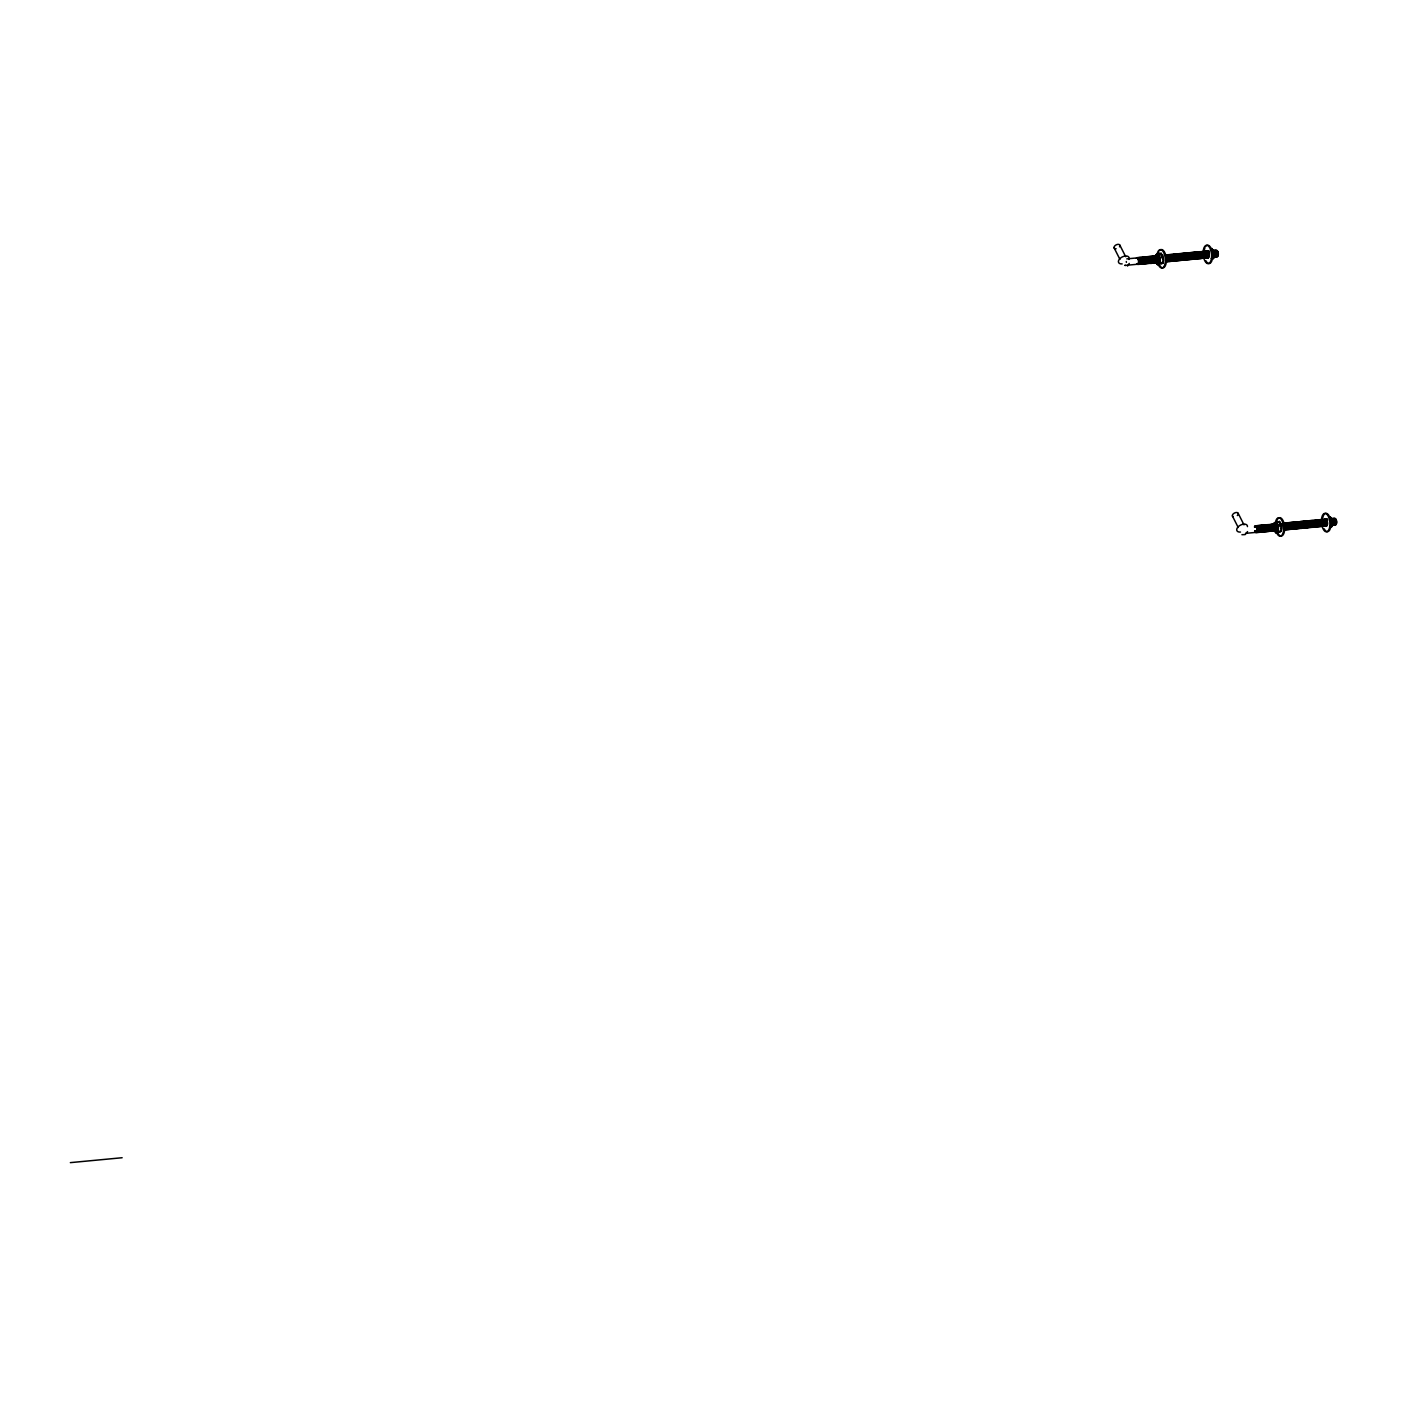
<?xml version="1.0" encoding="UTF-8"?>
<svg xmlns="http://www.w3.org/2000/svg" width="1407" height="1407" viewBox="0 0 1407 1407"><rect width="100%" height="100%" fill="white"/><g stroke="black" fill="none" stroke-linecap="round" stroke-linejoin="round"><path stroke-width="1.5" d="M1129.258 263.426L1127.517 266.064M1247.569 531.582L1245.142 534.59L1241.906 534.713M1158.735 254.667L1155.657 254.948L1158.102 253.612L1160.212 257.798L1159.878 263.32L1157.433 264.657L1156.114 262.599A5.012 2.269 84.6 0 0 1159.456 262.476A5.012 2.269 84.6 0 0 1158.559 255.159A5.012 2.269 84.6 0 0 1155.376 256.549M1157.433 264.657L1162.973 263.039L1163.396 260.242L1161.18 253.33L1158.102 253.612M1212.869 258.87L1214.171 252.697L1211.533 248.564M1274.443 530.738L1275.762 532.813L1281.285 531.178L1281.619 525.655L1279.508 521.469L1273.968 523.105L1273.546 525.884A5.012 2.269 84.6 0 1 1276.694 523.052A5.012 2.269 84.6 0 1 1277.662 530.931A5.012 2.269 84.6 0 1 1274.021 529.683A2.884 1.301 84.6 0 1 1272.051 529.56M1276.413 521.768L1278.541 525.954L1278.207 531.477L1275.762 532.813M1329.721 527.695L1332.165 526.359L1332.587 523.58L1331.69 518.708L1329.861 516.703M1161.18 253.33L1160.212 253.964A5.012 2.269 84.6 0 1 1163.325 258.308A5.012 2.269 84.6 0 1 1161.426 263.812M1211.093 249.162L1212.06 248.511M1279.508 521.469L1277.046 522.806M1329.404 517.284L1330.371 516.65M1278.541 525.954L1281.619 525.655M1329.914 521.082L1332.499 520.836M1245.494 533.376L1255.783 532.391M1278.207 531.477L1281.285 531.178M1329.597 526.605L1332.165 526.359M70.35 1162.639L122.145 1157.732M1126.796 258.888L1137.067 257.903M1160.212 257.798L1163.308 257.516M1211.603 252.943L1214.171 252.697M1125.125 265.413L1137.472 264.252M1159.878 263.32L1162.973 263.039M1211.269 258.466L1213.836 258.22M1119.884 245.223L1125.688 256.707M1114.115 247.861L1119.919 259.345M1238.213 513.379L1243.999 524.864M1232.426 516.017L1238.23 527.502M1161.303 255.511A3.465 1.565 84.6 0 1 1162.076 256.443M1161.32 255.23A3.764 1.706 84.6 0 1 1162.463 257.041M1161.777 262.476A3.764 1.706 84.6 0 1 1161.338 262.564M1157.17 253.999A9.251 4.186 84.6 0 1 1163.378 251.923A9.251 4.186 84.6 0 1 1164.257 266.046A9.251 4.186 84.6 0 1 1157.75 263.215M1159.526 250.622A9.251 4.186 84.6 0 1 1165.26 253.647A9.251 4.186 84.6 0 1 1165.277 265.958A9.251 4.186 84.6 0 1 1159.561 265.061M1158.207 253.893A9.251 4.186 84.6 0 1 1158.752 252.029M1208.578 251.044A3.465 1.565 84.6 0 1 1209.352 251.976A2.884 1.301 84.6 0 0 1208.613 251.448M1210.565 249.619A5.012 2.269 84.6 0 1 1214.1 252.855A5.012 2.269 84.6 0 1 1212.289 259.011M1212.183 250.71A3.465 1.565 84.6 0 1 1212.588 251.062M1213.555 254.104A3.465 1.565 84.6 0 1 1213.555 255.001M1209.035 251.167A3.764 1.706 84.6 0 1 1209.422 251.783M1205.764 252.486A3.764 1.706 84.6 0 1 1208.138 251.448A3.764 1.706 84.6 0 1 1208.806 256.936A3.764 1.706 84.6 0 1 1206.309 257.024M1203.143 251.818A9.251 4.186 84.6 0 1 1208.965 246.594A9.251 4.186 84.6 0 1 1210.741 261.157A9.251 4.186 84.6 0 1 1203.987 258.835M1205.781 246.243A9.251 4.186 84.6 0 1 1211.497 249.285A9.251 4.186 84.6 0 1 1211.533 261.579A9.251 4.186 84.6 0 1 1205.817 260.7M1204.445 249.531A9.251 4.186 84.6 0 1 1204.99 247.65M1116.12 248.722A3.183 1.864 -26.8 0 1 1114.256 246.612A3.183 1.864 -26.8 0 1 1118.354 244.343A3.183 1.864 -26.8 0 1 1119.497 246.841M1122.17 263.9A5.786 3.377 -26.8 0 1 1118.635 260.436A5.786 3.377 -26.8 0 1 1125.371 255.986A5.786 3.377 -26.8 0 1 1128.906 259.451M1136.364 258.29A3.183 1.442 84.6 0 1 1138.72 261.174A3.183 1.442 84.6 0 1 1136.715 263.777M1125.494 265.325A3.183 1.442 84.6 0 1 1124.756 265.29M1126.286 261.509A3.183 1.442 84.6 0 1 1126.374 262.335M1136.698 257.991A3.465 1.565 84.6 0 1 1139.248 261.139A3.465 1.565 84.6 0 1 1137.067 263.988M1137.102 263.83A2.884 1.301 84.6 0 0 1138.58 261.895A2.884 1.301 84.6 0 0 1137.436 258.325A2.884 1.301 84.6 0 1 1137.911 258.132M1138.245 258.255A2.884 1.301 84.6 0 1 1139.406 261.456A2.884 1.301 84.6 0 1 1138.263 263.865M1137.524 257.921A3.465 1.565 84.6 0 1 1140.075 261.051A3.465 1.565 84.6 0 1 1137.894 263.9M1138.404 258.132A2.884 1.301 84.6 0 1 1140.18 260.629A2.884 1.301 84.6 0 1 1139.09 263.795M1139.213 258.061A2.884 1.301 84.6 0 1 1141.059 261.297A2.884 1.301 84.6 0 1 1139.23 263.285M1138.052 258.378A3.465 1.565 84.6 0 1 1140.162 258.29A3.465 1.565 84.6 0 1 1140.743 262.951A3.465 1.565 84.6 0 1 1138.72 263.83M1161.303 255.916A3.465 1.565 84.6 0 1 1161.654 256.496M1161.602 256.373A2.884 1.301 84.6 0 1 1161.901 256.848M1165.699 258.589A2.884 1.301 84.6 0 1 1165.717 259.328M1164.187 255.107A3.465 1.565 84.6 0 1 1165.418 255.529M1165.77 256.092A3.465 1.565 84.6 0 1 1165.787 261.509M1165.717 255.986A2.884 1.301 84.6 0 1 1166.544 258.888A2.884 1.301 84.6 0 1 1165.735 261.227A3.465 1.565 84.6 0 0 1168.039 258.413A3.465 1.565 84.6 0 0 1165.471 255.283M1165.858 255.494A2.884 1.301 84.6 0 1 1167.37 258.818A2.884 1.301 84.6 0 1 1165.875 261.104M1164.644 255.353A3.465 1.565 84.6 0 1 1167.107 257.604A3.465 1.565 84.6 0 1 1165.84 261.86M1166.051 255.757A2.884 1.301 84.6 0 1 1168.144 257.991A2.884 1.301 84.6 0 1 1166.702 261.034M1167.511 255.335A2.884 1.301 84.6 0 1 1169.006 258.659A2.884 1.301 84.6 0 1 1167.511 260.946M1166.297 255.195A3.465 1.565 84.6 0 1 1168.848 258.343A3.465 1.565 84.6 0 1 1166.667 261.192M1167.124 255.124A3.465 1.565 84.6 0 1 1169.674 258.255A3.465 1.565 84.6 0 1 1167.493 261.104M1168.003 255.335A2.884 1.301 84.6 0 1 1169.727 257.463A2.884 1.301 84.6 0 1 1169.024 260.911A3.465 1.565 84.6 0 0 1171.152 260.066A3.465 1.565 84.6 0 0 1170.589 255.423A3.465 1.565 84.6 0 0 1168.478 255.494M1167.652 255.582A3.465 1.565 84.6 0 1 1169.762 255.494A3.465 1.565 84.6 0 1 1170.343 260.154A3.465 1.565 84.6 0 1 1168.32 261.034M1168.812 255.247A2.884 1.301 84.6 0 1 1170.554 257.375A2.884 1.301 84.6 0 1 1169.85 260.84M1169.991 260.717A2.884 1.301 84.6 0 0 1171.433 257.674A2.884 1.301 84.6 0 0 1169.34 255.441A3.465 1.565 84.6 0 1 1171.415 255.353A3.465 1.565 84.6 0 1 1171.978 259.996A3.465 1.565 84.6 0 1 1169.956 260.875M1170.167 255.37A2.884 1.301 84.6 0 1 1172.277 257.973A2.884 1.301 84.6 0 1 1170.466 260.33M1171.292 260.26A2.884 1.301 84.6 0 0 1173.104 257.886A2.884 1.301 84.6 0 0 1170.993 255.283A3.465 1.565 84.6 0 1 1173.051 255.195A3.465 1.565 84.6 0 1 1173.631 259.838A3.465 1.565 84.6 0 1 1171.609 260.717M1170.114 255.335A3.465 1.565 84.6 0 1 1172.242 255.265A3.465 1.565 84.6 0 1 1172.805 259.908A3.465 1.565 84.6 0 1 1170.782 260.805M1172.119 260.189A2.884 1.301 84.6 0 0 1173.93 257.815A2.884 1.301 84.6 0 0 1171.802 255.212A3.465 1.565 84.6 0 1 1174.493 256.901A3.465 1.565 84.6 0 1 1172.822 261.016M1172.383 255.582A2.884 1.301 84.6 0 1 1174.141 255.511A2.884 1.301 84.6 0 1 1174.616 259.363A2.884 1.301 84.6 0 1 1172.946 260.102M1173.209 255.494A2.884 1.301 84.6 0 1 1175.478 256.918A2.884 1.301 84.6 0 1 1174.089 260.33M1172.576 255.107A3.465 1.565 84.6 0 1 1175.32 256.813A3.465 1.565 84.6 0 1 1173.649 260.928M1174.036 255.423A2.884 1.301 84.6 0 1 1175.883 255.529A2.884 1.301 84.6 0 1 1176.129 259.591A3.465 1.565 84.6 0 1 1174.071 260.488M1175.672 255.494A3.465 1.565 84.6 0 1 1177.87 254.526A3.465 1.565 84.6 0 1 1178.486 259.609A3.465 1.565 84.6 0 1 1176.182 259.679A2.884 1.301 84.6 0 1 1174.282 259.468M1173.403 255.036A3.465 1.565 84.6 0 1 1175.531 254.948A3.465 1.565 84.6 0 1 1176.094 259.609M1174.845 255.335A2.884 1.301 84.6 0 1 1176.709 255.458A2.884 1.301 84.6 0 1 1176.956 259.504A2.884 1.301 84.6 0 1 1175.109 259.398M1174.018 255.652A3.465 1.565 84.6 0 1 1176.217 254.685A3.465 1.565 84.6 0 1 1176.85 259.767A3.465 1.565 84.6 0 1 1174.528 259.838M1175.672 255.265A2.884 1.301 84.6 0 1 1177.43 255.195A2.884 1.301 84.6 0 1 1177.905 259.064A2.884 1.301 84.6 0 1 1176.234 259.785M1174.845 255.582A3.465 1.565 84.6 0 1 1177.043 254.614A3.465 1.565 84.6 0 1 1177.659 259.679A3.465 1.565 84.6 0 1 1175.355 259.767M1176.498 255.177A2.884 1.301 84.6 0 1 1178.257 255.124A2.884 1.301 84.6 0 1 1178.732 258.976A2.884 1.301 84.6 0 1 1177.043 259.715A3.465 1.565 84.6 0 0 1179.312 259.521A3.465 1.565 84.6 0 0 1178.697 254.456A3.465 1.565 84.6 0 0 1176.481 255.423M1177.325 255.107A2.884 1.301 84.6 0 1 1179.084 255.054A2.884 1.301 84.6 0 1 1179.541 258.906A2.884 1.301 84.6 0 1 1177.87 259.644A3.465 1.565 84.6 0 0 1179.963 259.855A3.465 1.565 84.6 0 0 1179.945 255.247A3.465 1.565 84.6 0 0 1177.8 254.104M1178.679 254.315A2.884 1.301 84.6 0 1 1180.526 257.569A2.884 1.301 84.6 0 1 1178.697 259.556M1179.84 254.175A2.884 1.301 84.6 0 1 1181.335 257.85A2.884 1.301 84.6 0 1 1179.523 259.486A3.465 1.565 84.6 0 0 1181.616 259.715A3.465 1.565 84.6 0 0 1181.599 255.089A3.465 1.565 84.6 0 0 1179.453 253.964M1178.626 254.034A3.465 1.565 84.6 0 1 1180.772 255.177A3.465 1.565 84.6 0 1 1180.79 259.785A3.465 1.565 84.6 0 1 1178.644 259.451M1180.033 254.438A2.884 1.301 84.6 0 1 1182.109 256.672A2.884 1.301 84.6 0 1 1180.666 259.715M1181.475 254.016A2.884 1.301 84.6 0 1 1182.988 257.34A2.884 1.301 84.6 0 1 1181.493 259.627M1180.28 253.876A3.465 1.565 84.6 0 1 1182.83 257.024A3.465 1.565 84.6 0 1 1180.649 259.873M1182.654 254.051A2.884 1.301 84.6 0 1 1183.797 257.622A2.884 1.301 84.6 0 1 1182.32 259.556A3.465 1.565 84.6 0 0 1184.465 256.865A3.465 1.565 84.6 0 0 1181.915 253.717M1181.089 253.805A3.465 1.565 84.6 0 1 1183.656 256.936A3.465 1.565 84.6 0 1 1181.475 259.785M1182.795 253.928A2.884 1.301 84.6 0 1 1184.588 256.426A2.884 1.301 84.6 0 1 1183.48 259.591M1182.443 254.175A3.465 1.565 84.6 0 1 1184.571 254.104A3.465 1.565 84.6 0 1 1185.134 258.747A3.465 1.565 84.6 0 1 1183.111 259.627M1183.621 253.858A2.884 1.301 84.6 0 1 1185.398 256.355A2.884 1.301 84.6 0 1 1184.307 259.521M1183.269 254.104A3.465 1.565 84.6 0 1 1185.38 254.016A3.465 1.565 84.6 0 1 1185.96 258.677A3.465 1.565 84.6 0 1 1183.938 259.556M1184.131 254.051A2.884 1.301 84.6 0 1 1186.083 255.546A2.884 1.301 84.6 0 1 1185.468 259.363M1184.096 254.016A3.465 1.565 84.6 0 1 1186.207 253.946A3.465 1.565 84.6 0 1 1186.787 258.589A3.465 1.565 84.6 0 1 1184.764 259.486M1185.943 259.363A2.884 1.301 84.6 0 0 1186.998 255.828A2.884 1.301 84.6 0 0 1184.958 253.964A3.465 1.565 84.6 0 1 1187.649 255.652A3.465 1.565 84.6 0 1 1185.978 259.767M1186.769 259.293A2.884 1.301 84.6 0 0 1187.807 255.757A2.884 1.301 84.6 0 0 1185.784 253.893A3.465 1.565 84.6 0 1 1188.475 255.582A3.465 1.565 84.6 0 1 1186.804 259.697M1186.611 253.805A2.884 1.301 84.6 0 1 1188.722 256.426A2.884 1.301 84.6 0 1 1186.91 258.782M1187.191 254.175A2.884 1.301 84.6 0 1 1189.46 255.599A2.884 1.301 84.6 0 1 1188.071 259.011M1186.558 253.788A3.465 1.565 84.6 0 1 1189.302 255.494A3.465 1.565 84.6 0 1 1187.631 259.609M1188 254.104A2.884 1.301 84.6 0 1 1189.865 254.21A2.884 1.301 84.6 0 1 1190.111 258.272A3.465 1.565 84.6 0 1 1188.053 259.169M1188.264 258.149A2.884 1.301 84.6 0 0 1190.111 258.272A3.465 1.565 84.6 0 0 1189.495 253.629A3.465 1.565 84.6 0 0 1187.385 253.717M1188.827 254.016A2.884 1.301 84.6 0 1 1190.691 254.139A2.884 1.301 84.6 0 1 1190.938 258.185A2.884 1.301 84.6 0 1 1189.091 258.079M1188.194 253.629A3.465 1.565 84.6 0 1 1190.428 253.77A3.465 1.565 84.6 0 1 1190.744 258.659A3.465 1.565 84.6 0 1 1188.51 258.519M1189.654 253.946A2.884 1.301 84.6 0 1 1191.5 254.051A2.884 1.301 84.6 0 1 1191.764 258.114A2.884 1.301 84.6 0 1 1189.9 257.991M1188.827 254.262A3.465 1.565 84.6 0 1 1191.026 253.295A3.465 1.565 84.6 0 1 1191.641 258.36A3.465 1.565 84.6 0 1 1189.337 258.448M1190.48 253.858A2.884 1.301 84.6 0 1 1192.239 253.805A2.884 1.301 84.6 0 1 1192.362 253.26M1192.239 253.805A2.884 1.301 84.6 0 1 1192.696 257.657A2.884 1.301 84.6 0 1 1191.026 258.396M1189.636 254.175A3.465 1.565 84.6 0 1 1191.852 253.207A3.465 1.565 84.6 0 1 1192.468 258.29A3.465 1.565 84.6 0 1 1190.146 258.36M1191.289 253.788A2.884 1.301 84.6 0 1 1193.048 253.717A2.884 1.301 84.6 0 1 1193.523 257.587A2.884 1.301 84.6 0 1 1191.852 258.308A3.465 1.565 84.6 0 0 1194.103 258.132A3.465 1.565 84.6 0 0 1193.488 253.049A3.465 1.565 84.6 0 0 1191.289 254.016M1190.463 254.104A3.465 1.565 84.6 0 1 1192.661 253.137A2.884 1.301 84.6 0 1 1194.49 256.25A2.884 1.301 84.6 0 1 1192.679 258.237M1192.661 253.137A3.465 1.565 84.6 0 1 1193.294 258.202A3.465 1.565 84.6 0 1 1190.973 258.29M1193.822 252.838A2.884 1.301 84.6 0 1 1195.299 256.531A2.884 1.301 84.6 0 1 1193.488 258.167A3.465 1.565 84.6 0 0 1195.581 258.396A2.884 1.301 84.6 0 0 1196.952 255.634A2.884 1.301 84.6 0 0 1195.123 252.768M1192.608 252.715A3.465 1.565 84.6 0 1 1194.754 253.858A3.465 1.565 84.6 0 1 1194.772 258.466A3.465 1.565 84.6 0 1 1192.626 258.132M1192.116 253.946A3.465 1.565 84.6 0 1 1192.309 253.242M1194.631 252.768A2.884 1.301 84.6 0 1 1196.126 256.461A2.884 1.301 84.6 0 1 1194.314 258.079M1193.435 252.627A3.465 1.565 84.6 0 1 1195.581 253.77A3.465 1.565 84.6 0 1 1195.581 258.396M1194.244 252.556A3.465 1.565 84.6 0 1 1196.39 253.7A3.465 1.565 84.6 0 1 1196.407 258.308A3.465 1.565 84.6 0 1 1194.262 257.973M1195.651 252.961A2.884 1.301 84.6 0 1 1197.744 255.195A2.884 1.301 84.6 0 1 1196.302 258.237M1195.071 252.486A3.465 1.565 84.6 0 1 1197.621 255.617A3.465 1.565 84.6 0 1 1195.44 258.466M1197.111 252.539A2.884 1.301 84.6 0 1 1198.606 255.863A2.884 1.301 84.6 0 1 1197.111 258.149M1195.897 252.398A3.465 1.565 84.6 0 1 1198.447 255.546A3.465 1.565 84.6 0 1 1196.267 258.396M1196.724 252.328A3.465 1.565 84.6 0 1 1199.274 255.458A3.465 1.565 84.6 0 1 1197.093 258.308M1197.586 252.539A2.884 1.301 84.6 0 1 1199.327 254.667A2.884 1.301 84.6 0 1 1198.623 258.114M1197.251 252.768A3.465 1.565 84.6 0 1 1199.362 252.697A3.465 1.565 84.6 0 1 1199.925 257.358A3.465 1.565 84.6 0 1 1197.92 258.237M1198.412 252.451A2.884 1.301 84.6 0 1 1200.153 254.579A2.884 1.301 84.6 0 1 1199.432 258.044A3.465 1.565 84.6 0 0 1201.578 257.2A3.465 1.565 84.6 0 0 1201.015 252.539A3.465 1.565 84.6 0 0 1198.887 252.627M1138.879 258.29A3.465 1.565 84.6 0 1 1140.989 258.22A3.465 1.565 84.6 0 1 1141.552 262.863A3.465 1.565 84.6 0 1 1139.547 263.76M1140.725 263.637A2.884 1.301 84.6 0 0 1141.781 260.102A2.884 1.301 84.6 0 0 1139.74 258.237A3.465 1.565 84.6 0 1 1141.816 258.149A3.465 1.565 84.6 0 1 1142.378 262.792A3.465 1.565 84.6 0 1 1140.356 263.672M1141.886 263.478A2.884 1.301 84.6 0 0 1142.519 259.662A2.884 1.301 84.6 0 0 1140.567 258.167A3.465 1.565 84.6 0 1 1143.258 259.855A3.465 1.565 84.6 0 1 1141.587 263.971M1142.378 263.478A2.884 1.301 84.6 0 0 1143.416 259.943A2.884 1.301 84.6 0 0 1141.394 258.079A3.465 1.565 84.6 0 1 1144.084 259.767A3.465 1.565 84.6 0 1 1142.414 263.883M1142.203 258.009A2.884 1.301 84.6 0 1 1144.243 259.873A2.884 1.301 84.6 0 1 1143.205 263.408M1142.783 258.378A2.884 1.301 84.6 0 1 1144.542 258.308A2.884 1.301 84.6 0 1 1146.283 258.325A2.884 1.301 84.6 0 1 1146.547 262.388A3.465 1.565 84.6 0 0 1148.886 262.405A3.465 1.565 84.6 0 0 1148.27 257.323A3.465 1.565 84.6 0 0 1146.072 258.29M1144.542 258.308A2.884 1.301 84.6 0 1 1145.017 262.177A2.884 1.301 84.6 0 1 1143.346 262.898M1142.167 257.991A3.465 1.565 84.6 0 1 1144.893 259.697A3.465 1.565 84.6 0 1 1143.223 263.812M1143.61 258.29A2.884 1.301 84.6 0 1 1145.878 259.715A2.884 1.301 84.6 0 1 1144.507 263.127M1142.976 257.903A3.465 1.565 84.6 0 1 1145.72 259.609A3.465 1.565 84.6 0 1 1144.049 263.725M1146.547 262.388A2.884 1.301 84.6 0 1 1144.682 262.282M1143.592 258.536A3.465 1.565 84.6 0 1 1145.685 257.393A3.465 1.565 84.6 0 1 1146.547 262.159A3.465 1.565 84.6 0 1 1144.471 263.285M1145.263 258.132A2.884 1.301 84.6 0 1 1147.11 258.255A2.884 1.301 84.6 0 1 1147.356 262.318A2.884 1.301 84.6 0 1 1145.509 262.194M1144.419 258.448A3.465 1.565 84.6 0 1 1146.635 257.481A3.465 1.565 84.6 0 1 1147.25 262.564A3.465 1.565 84.6 0 1 1144.929 262.634M1146.072 258.061A2.884 1.301 84.6 0 1 1147.831 257.991A2.884 1.301 84.6 0 1 1148.305 261.86A2.884 1.301 84.6 0 1 1146.635 262.599M1145.245 258.378A3.465 1.565 84.6 0 1 1147.444 257.411A3.465 1.565 84.6 0 1 1148.077 262.476A3.465 1.565 84.6 0 1 1145.755 262.564M1146.898 257.991A2.884 1.301 84.6 0 1 1148.657 257.921A2.884 1.301 84.6 0 1 1149.132 261.772A2.884 1.301 84.6 0 1 1147.461 262.511A3.465 1.565 84.6 0 0 1149.712 262.318A3.465 1.565 84.6 0 0 1152.016 262.511A3.465 1.565 84.6 0 0 1154.057 259.732A3.465 1.565 84.6 0 0 1151.506 256.602M1147.971 257.463A2.884 1.301 84.6 0 1 1150.082 260.066A2.884 1.301 84.6 0 1 1148.27 262.441M1146.881 258.22A3.465 1.565 84.6 0 1 1149.097 257.252A3.465 1.565 84.6 0 1 1149.712 262.318M1149.413 257.041A2.884 1.301 84.6 0 1 1150.908 260.735A2.884 1.301 84.6 0 1 1149.097 262.353A3.465 1.565 84.6 0 0 1151.19 262.581A2.884 1.301 84.6 0 0 1152.562 260.207A2.884 1.301 84.6 0 0 1151.067 256.883M1148.218 256.918A3.465 1.565 84.6 0 1 1150.363 258.044A3.465 1.565 84.6 0 1 1150.363 262.669A3.465 1.565 84.6 0 1 1148.218 262.335M1150.24 256.971A2.884 1.301 84.6 0 1 1151.735 260.647A2.884 1.301 84.6 0 1 1149.924 262.282M1149.027 256.83A3.465 1.565 84.6 0 1 1151.172 257.973A3.465 1.565 84.6 0 1 1151.19 262.581M1149.853 256.76A3.465 1.565 84.6 0 1 1151.999 257.886A3.465 1.565 84.6 0 1 1152.016 262.511A2.884 1.301 84.6 0 0 1153.371 260.506A2.884 1.301 84.6 0 0 1152.227 256.936M1150.68 256.672A3.465 1.565 84.6 0 1 1153.23 259.82A3.465 1.565 84.6 0 1 1151.049 262.669M1152.368 256.813A2.884 1.301 84.6 0 1 1154.197 259.679A2.884 1.301 84.6 0 1 1152.72 262.353M1152.315 256.514A3.465 1.565 84.6 0 1 1154.883 259.662A3.465 1.565 84.6 0 1 1152.702 262.511M1153.195 256.725A2.884 1.301 84.6 0 1 1154.989 259.222A2.884 1.301 84.6 0 1 1153.881 262.388M1152.843 256.971A3.465 1.565 84.6 0 1 1154.971 256.901A3.465 1.565 84.6 0 1 1155.534 261.544A3.465 1.565 84.6 0 1 1153.511 262.423M1154.021 256.654A2.884 1.301 84.6 0 1 1155.798 259.152A2.884 1.301 84.6 0 1 1154.707 262.318M1153.67 256.901A3.465 1.565 84.6 0 1 1155.798 256.83A3.465 1.565 84.6 0 1 1156.361 261.473A3.465 1.565 84.6 0 1 1154.338 262.353M1154.549 256.848A2.884 1.301 84.6 0 1 1156.501 258.343A2.884 1.301 84.6 0 1 1155.868 262.159M1154.496 256.813A3.465 1.565 84.6 0 1 1156.607 256.742A3.465 1.565 84.6 0 1 1157.187 261.385A3.465 1.565 84.6 0 1 1155.165 262.282M1156.361 262.159A2.884 1.301 84.6 0 0 1157.398 258.624A2.884 1.301 84.6 0 0 1155.358 256.76A3.465 1.565 84.6 0 1 1158.049 258.448A2.884 1.301 84.6 0 1 1157.17 262.089M1156.378 262.564A3.465 1.565 84.6 0 0 1158.049 258.448A2.884 1.301 84.6 0 0 1156.185 256.69M1157.011 256.619A2.884 1.301 84.6 0 1 1159.122 259.222A2.884 1.301 84.6 0 1 1157.328 261.579M1159.491 257.446A3.465 1.565 84.6 0 1 1159.491 261.614M1212.271 250.516A3.465 1.565 84.6 0 1 1213.098 251.026M1213.45 251.589A3.465 1.565 84.6 0 1 1213.467 257.006M1212.394 251.132A2.884 1.301 84.6 0 1 1213.063 251.185M1213.397 251.484A2.884 1.301 84.6 0 1 1214.223 254.386A2.884 1.301 84.6 0 1 1213.414 256.725M1213.221 251.062A2.884 1.301 84.6 0 1 1215.032 253.928A2.884 1.301 84.6 0 1 1213.555 256.602M1212.043 251.378A3.465 1.565 84.6 0 1 1214.698 252.662A3.465 1.565 84.6 0 1 1213.538 257.34M1214.048 256.215A2.884 1.301 84.6 0 0 1215.859 253.858A2.884 1.301 84.6 0 0 1213.731 251.255A3.465 1.565 84.6 0 1 1215.806 251.15A3.465 1.565 84.6 0 1 1216.369 255.793A3.465 1.565 84.6 0 1 1214.364 256.672M1212.869 251.308A3.465 1.565 84.6 0 1 1214.98 251.22A3.465 1.565 84.6 0 1 1215.56 255.881A3.465 1.565 84.6 0 1 1213.538 256.76M1214.558 251.167A2.884 1.301 84.6 0 1 1216.686 253.77A2.884 1.301 84.6 0 1 1214.874 256.144M1215.683 256.056A2.884 1.301 84.6 0 0 1217.495 253.7A2.884 1.301 84.6 0 0 1215.384 251.097A3.465 1.565 84.6 0 1 1218.075 252.785A3.465 1.565 84.6 0 1 1216.404 256.901M1214.505 251.15A3.465 1.565 84.6 0 1 1216.633 251.062A3.465 1.565 84.6 0 1 1217.196 255.722A3.465 1.565 84.6 0 1 1215.173 256.602M1216.211 251.009A2.884 1.301 84.6 0 1 1217.987 251.959A2.884 1.301 84.6 0 1 1217.987 255.793A2.884 1.301 84.6 0 1 1216.211 255.511M1198.061 252.697A3.465 1.565 84.6 0 1 1200.189 252.627A3.465 1.565 84.6 0 1 1200.751 257.27A3.465 1.565 84.6 0 1 1198.729 258.149M1198.94 252.644A2.884 1.301 84.6 0 1 1200.962 254.509A2.884 1.301 84.6 0 1 1199.925 258.044M1200.751 257.956A2.884 1.301 84.6 0 0 1201.789 254.421A2.884 1.301 84.6 0 0 1199.766 252.574A3.465 1.565 84.6 0 1 1201.824 252.469A3.465 1.565 84.6 0 1 1202.405 257.112A3.465 1.565 84.6 0 1 1200.382 258.009M1200.576 252.486A2.884 1.301 84.6 0 1 1202.616 254.35A2.884 1.301 84.6 0 1 1201.578 257.886M1200.54 252.469A3.465 1.565 84.6 0 1 1203.266 254.175A3.465 1.565 84.6 0 1 1201.596 258.29M1202.387 257.815A2.884 1.301 84.6 0 0 1203.442 254.28A2.884 1.301 84.6 0 0 1201.402 252.416A3.465 1.565 84.6 0 1 1204.093 254.104A3.465 1.565 84.6 0 1 1202.422 258.22M1201.983 252.768A2.884 1.301 84.6 0 1 1203.741 252.715A3.465 1.565 84.6 0 1 1205.817 251.888A3.465 1.565 84.6 0 1 1206.45 256.971A3.465 1.565 84.6 0 1 1204.128 257.041M1203.741 252.715A2.884 1.301 84.6 0 1 1204.216 256.566A2.884 1.301 84.6 0 1 1202.545 257.305M1202.809 252.697A2.884 1.301 84.6 0 1 1205.078 254.122A2.884 1.301 84.6 0 1 1203.688 257.534M1202.176 252.31A3.465 1.565 84.6 0 1 1204.92 254.016A3.465 1.565 84.6 0 1 1203.249 258.132M1203.636 252.627A2.884 1.301 84.6 0 1 1205.482 252.732A2.884 1.301 84.6 0 1 1205.729 256.795A2.884 1.301 84.6 0 1 1203.882 256.672M1203.003 252.24A3.465 1.565 84.6 0 1 1205.113 252.152A3.465 1.565 84.6 0 1 1205.693 256.813A3.465 1.565 84.6 0 1 1203.671 257.692M1204.445 252.539A2.884 1.301 84.6 0 1 1206.309 252.662A2.884 1.301 84.6 0 1 1206.555 256.707A3.465 1.565 84.6 0 0 1208.912 256.725A3.465 1.565 84.6 0 0 1208.296 251.66A3.465 1.565 84.6 0 0 1206.08 252.627M1206.555 256.707A2.884 1.301 84.6 0 1 1204.709 256.602M1205.271 252.469A2.884 1.301 84.6 0 1 1207.03 252.398A2.884 1.301 84.6 0 1 1207.505 256.267A2.884 1.301 84.6 0 1 1205.834 256.989A3.465 1.565 84.6 0 0 1208.085 256.813A3.465 1.565 84.6 0 0 1207.47 251.73A3.465 1.565 84.6 0 0 1205.254 252.697M1204.445 252.785A3.465 1.565 84.6 0 1 1206.643 251.818A3.465 1.565 84.6 0 1 1207.259 256.883A3.465 1.565 84.6 0 1 1204.955 256.971M1206.098 252.381A2.884 1.301 84.6 0 1 1207.857 252.328A2.884 1.301 84.6 0 1 1208.332 256.18A2.884 1.301 84.6 0 1 1206.643 256.918M1207.804 257.147A2.884 1.301 84.6 0 1 1207.47 256.848M1207.786 251.519A2.884 1.301 84.6 0 1 1209.193 253.735M1274.848 524.266A3.465 1.565 84.6 0 1 1276.993 525.409A3.465 1.565 84.6 0 1 1277.011 530.017A3.465 1.565 84.6 0 1 1274.865 529.683M1280.827 531.354A5.012 2.269 84.6 0 1 1278.558 531.213M1278.013 522.577A5.012 2.269 84.6 0 1 1281.038 524.037A5.012 2.269 84.6 0 1 1281.249 530.597M1279.631 523.65A3.465 1.565 84.6 0 1 1280.687 525.321M1279.649 523.386A3.764 1.688 84.6 0 1 1280.792 525.18M1281.021 526.095A3.764 1.688 84.6 0 1 1281.021 528.926M1275.217 524.336A9.251 4.168 84.6 0 1 1281.038 519.113A9.251 4.168 84.6 0 1 1282.815 533.675A9.251 4.168 84.6 0 1 1276.079 531.354M1276.518 522.032A9.251 4.168 84.6 0 1 1282.393 519.464A9.251 4.168 84.6 0 1 1284.046 532.989A9.251 4.168 84.6 0 1 1277.89 533.2M1326.907 519.165A3.465 1.565 84.6 0 1 1327.663 520.115M1330.494 518.831A3.465 1.565 84.6 0 1 1331.268 519.763M1331.778 521.346A3.465 1.565 84.6 0 1 1331.778 523.949M1330.916 525.514A3.465 1.565 84.6 0 1 1330.512 525.602M1330.582 517.354A5.012 2.269 84.6 0 1 1332.605 522.929A5.012 2.269 84.6 0 1 1330.617 527.133M1326.924 518.902A3.764 1.688 84.6 0 1 1327.364 519.289M1324.304 519.869A3.764 1.688 84.6 0 1 1326.59 519.781A2.884 1.301 84.6 0 1 1327.346 521.153M1326.59 519.781A3.764 1.688 84.6 0 1 1327.206 524.811A3.764 1.688 84.6 0 1 1325.025 525.778M1321.454 519.957A9.251 4.168 84.6 0 1 1327.276 514.733A9.251 4.168 84.6 0 1 1329.07 529.278A9.251 4.168 84.6 0 1 1322.316 526.974M1322.773 517.653A9.251 4.168 84.6 0 1 1328.648 515.085A9.251 4.168 84.6 0 1 1330.301 528.61A9.251 4.168 84.6 0 1 1324.145 528.821M1233.13 516.721A3.183 1.864 -26.8 0 1 1233.306 513.836A3.183 1.864 -26.8 0 1 1237.492 512.676A3.183 1.864 -26.8 0 1 1237.316 515.56M1240.482 532.057A5.786 3.377 -26.8 0 1 1236.823 528.926A5.786 3.377 -26.8 0 1 1242.768 524.283A5.786 3.377 -26.8 0 1 1247.464 526.605M1254.411 526.922A3.183 1.442 84.6 0 1 1256.469 527.045A3.183 1.442 84.6 0 1 1256.75 531.529A3.183 1.442 84.6 0 1 1254.692 531.406M1255.343 527.062A2.884 1.301 84.6 0 1 1257.207 527.185A2.884 1.301 84.6 0 1 1257.453 531.23A2.884 1.301 84.6 0 1 1255.607 531.125M1254.727 526.675A3.465 1.565 84.6 0 1 1257.067 527.045A2.884 1.301 84.6 0 1 1258.843 527.027A2.884 1.301 84.6 0 1 1259.107 531.072A3.465 1.565 84.6 0 0 1261.446 531.09A3.465 1.565 84.6 0 0 1260.83 526.025A3.465 1.565 84.6 0 0 1258.632 526.992M1257.067 527.045A3.465 1.565 84.6 0 1 1257.067 532.075A3.465 1.565 84.6 0 1 1254.727 530.826M1254.763 526.71A2.884 1.301 84.6 0 1 1256.557 527.643A2.884 1.301 84.6 0 1 1256.557 531.477A2.884 1.301 84.6 0 1 1254.78 531.195M1256.17 526.992A2.884 1.301 84.6 0 1 1258.016 527.097A2.884 1.301 84.6 0 1 1258.28 531.16A2.884 1.301 84.6 0 1 1256.433 531.037M1255.554 526.605A3.465 1.565 84.6 0 1 1257.77 526.728A2.884 1.301 84.6 0 1 1259.582 526.763A2.884 1.301 84.6 0 1 1261.217 526.623A2.884 1.301 84.6 0 1 1261.692 530.474A2.884 1.301 84.6 0 1 1260.021 531.213A3.465 1.565 84.6 0 0 1262.272 531.019A3.465 1.565 84.6 0 0 1264.576 531.195A2.884 1.301 84.6 0 0 1265.931 529.19A2.884 1.301 84.6 0 0 1264.787 525.62M1257.77 526.728A3.465 1.565 84.6 0 1 1258.087 531.617A3.465 1.565 84.6 0 1 1255.853 531.494M1259.107 531.072A2.884 1.301 84.6 0 1 1257.242 530.967M1256.17 527.22A3.465 1.565 84.6 0 1 1258.368 526.253A3.465 1.565 84.6 0 1 1258.984 531.336A3.465 1.565 84.6 0 1 1256.68 531.406M1279.614 524.055A3.465 1.565 84.6 0 1 1280.282 525.356M1279.596 524.213A2.884 1.301 84.6 0 1 1280.476 525.602M1282.498 523.386A3.465 1.565 84.6 0 1 1283.272 524.319M1282.533 523.791A2.884 1.301 84.6 0 1 1283.219 524.213M1283.94 525.989A2.884 1.301 84.6 0 1 1283.94 528.153M1282.516 523.246A3.465 1.565 84.6 0 1 1284.591 525.813A3.465 1.565 84.6 0 1 1283.747 529.982M1284.046 529.366A2.884 1.301 84.6 0 0 1284.679 525.55A2.884 1.301 84.6 0 0 1282.727 524.055A3.465 1.565 84.6 0 1 1285.418 525.743A3.465 1.565 84.6 0 1 1283.747 529.859M1283.852 528.944A2.884 1.301 84.6 0 0 1285.664 526.587A2.884 1.301 84.6 0 0 1283.553 523.984A3.465 1.565 84.6 0 1 1286.244 525.655A3.465 1.565 84.6 0 1 1284.573 529.771M1285.365 529.296A2.884 1.301 84.6 0 0 1286.403 525.761A2.884 1.301 84.6 0 0 1284.362 523.896A3.465 1.565 84.6 0 1 1287.053 525.585A3.465 1.565 84.6 0 1 1285.4 529.7M1284.943 524.266A2.884 1.301 84.6 0 1 1286.702 524.195A2.884 1.301 84.6 0 1 1287.176 528.047A2.884 1.301 84.6 0 1 1285.506 528.786M1285.769 524.178A2.884 1.301 84.6 0 1 1288.038 525.602A2.884 1.301 84.6 0 1 1286.666 529.014M1285.154 523.791A3.465 1.565 84.6 0 1 1287.88 525.497A3.465 1.565 84.6 0 1 1286.209 529.612M1286.596 524.107A2.884 1.301 84.6 0 1 1288.443 524.213A2.884 1.301 84.6 0 1 1288.706 528.276A3.465 1.565 84.6 0 0 1291.046 528.293A3.465 1.565 84.6 0 0 1290.43 523.211A3.465 1.565 84.6 0 0 1288.232 524.178M1288.706 528.276A2.884 1.301 84.6 0 1 1286.842 528.153M1285.769 524.424A3.465 1.565 84.6 0 1 1287.845 523.281A3.465 1.565 84.6 0 1 1288.706 528.047A3.465 1.565 84.6 0 1 1286.631 529.173M1287.423 524.02A2.884 1.301 84.6 0 1 1289.181 523.967A2.884 1.301 84.6 0 1 1290.817 523.809A2.884 1.301 84.6 0 1 1291.292 527.66A2.884 1.301 84.6 0 1 1289.621 528.399M1289.181 523.967A2.884 1.301 84.6 0 1 1289.639 527.818A2.884 1.301 84.6 0 1 1287.968 528.557M1286.578 524.336A3.465 1.565 84.6 0 1 1288.794 523.369A3.465 1.565 84.6 0 1 1289.41 528.452A3.465 1.565 84.6 0 1 1287.088 528.522M1288.232 523.949A2.884 1.301 84.6 0 1 1289.99 523.879A2.884 1.301 84.6 0 1 1290.465 527.748A2.884 1.301 84.6 0 1 1288.794 528.469M1287.405 524.266A3.465 1.565 84.6 0 1 1289.603 523.298A3.465 1.565 84.6 0 1 1290.237 528.364A3.465 1.565 84.6 0 1 1287.915 528.452M1289.885 523.791A2.884 1.301 84.6 0 1 1291.644 523.738A2.884 1.301 84.6 0 1 1292.118 527.59A2.884 1.301 84.6 0 1 1290.43 528.328A3.465 1.565 84.6 0 0 1292.523 528.54A2.884 1.301 84.6 0 0 1293.912 526.183A2.884 1.301 84.6 0 0 1292.4 522.859M1289.058 524.107A3.465 1.565 84.6 0 1 1291.257 523.14A3.465 1.565 84.6 0 1 1291.872 528.205A3.465 1.565 84.6 0 1 1289.568 528.293M1291.239 522.999A2.884 1.301 84.6 0 1 1293.086 526.253A2.884 1.301 84.6 0 1 1291.257 528.241M1290.377 522.788A3.465 1.565 84.6 0 1 1292.523 523.932A3.465 1.565 84.6 0 1 1292.523 528.54M1291.186 522.718A3.465 1.565 84.6 0 1 1293.332 523.861A3.465 1.565 84.6 0 1 1293.35 528.469A3.465 1.565 84.6 0 1 1291.204 528.135M1293.226 522.771A2.884 1.301 84.6 0 1 1294.721 526.095A2.884 1.301 84.6 0 1 1293.244 528.399M1292.013 522.648A3.465 1.565 84.6 0 1 1294.159 523.773A3.465 1.565 84.6 0 1 1294.176 528.399A3.465 1.565 84.6 0 1 1292.031 528.065M1294.053 528.311A2.884 1.301 84.6 0 0 1295.53 526.394A2.884 1.301 84.6 0 0 1294.387 522.806A2.884 1.301 84.6 0 1 1296.322 525.198A2.884 1.301 84.6 0 1 1295.231 528.364M1292.84 522.56A3.465 1.565 84.6 0 1 1295.39 525.708A3.465 1.565 84.6 0 1 1293.209 528.557M1293.666 522.489A3.465 1.565 84.6 0 1 1296.216 525.62A3.465 1.565 84.6 0 1 1294.035 528.469M1294.194 522.929A3.465 1.565 84.6 0 1 1296.304 522.859A3.465 1.565 84.6 0 1 1296.885 527.502A3.465 1.565 84.6 0 1 1294.862 528.399M1295.355 522.613A2.884 1.301 84.6 0 1 1297.148 525.11A2.884 1.301 84.6 0 1 1296.058 528.276M1295.02 522.859A3.465 1.565 84.6 0 1 1297.131 522.788A3.465 1.565 84.6 0 1 1297.694 527.432A3.465 1.565 84.6 0 1 1295.689 528.311M1295.882 522.806A2.884 1.301 84.6 0 1 1297.905 524.67A2.884 1.301 84.6 0 1 1296.867 528.205M1295.829 522.788A3.465 1.565 84.6 0 1 1297.957 522.701A3.465 1.565 84.6 0 1 1298.52 527.361A3.465 1.565 84.6 0 1 1296.498 528.241M1298.028 528.047A2.884 1.301 84.6 0 0 1298.661 524.231A2.884 1.301 84.6 0 0 1296.709 522.736A3.465 1.565 84.6 0 1 1298.767 522.63A3.465 1.565 84.6 0 1 1299.347 527.273A3.465 1.565 84.6 0 1 1297.324 528.153M1298.52 528.047A2.884 1.301 84.6 0 0 1299.558 524.512A2.884 1.301 84.6 0 0 1297.535 522.648A3.465 1.565 84.6 0 1 1300.209 524.336A3.465 1.565 84.6 0 1 1298.555 528.452M1299.347 527.959A2.884 1.301 84.6 0 0 1300.385 524.424A2.884 1.301 84.6 0 0 1298.344 522.577A3.465 1.565 84.6 0 1 1301.035 524.266A3.465 1.565 84.6 0 1 1299.364 528.381M1299.171 522.489A2.884 1.301 84.6 0 1 1301.299 525.092A2.884 1.301 84.6 0 1 1299.488 527.467M1299.751 522.859A2.884 1.301 84.6 0 1 1302.02 524.283A2.884 1.301 84.6 0 1 1300.631 527.695M1299.118 522.472A3.465 1.565 84.6 0 1 1301.862 524.178A3.465 1.565 84.6 0 1 1300.191 528.293M1300.578 522.771A2.884 1.301 84.6 0 1 1302.425 522.894A2.884 1.301 84.6 0 1 1302.689 526.957A3.465 1.565 84.6 0 1 1300.613 527.854M1300.824 526.834A2.884 1.301 84.6 0 0 1302.689 526.957A3.465 1.565 84.6 0 0 1302.055 522.314A3.465 1.565 84.6 0 0 1299.945 522.384M1301.387 522.701A2.884 1.301 84.6 0 1 1303.251 522.806A2.884 1.301 84.6 0 1 1303.498 526.869A3.465 1.565 84.6 0 0 1305.854 526.886A3.465 1.565 84.6 0 0 1305.239 521.821A3.465 1.565 84.6 0 0 1303.023 522.771M1303.498 526.869A2.884 1.301 84.6 0 1 1301.651 526.763M1300.56 523.017A3.465 1.565 84.6 0 1 1302.759 522.05A3.465 1.565 84.6 0 1 1303.392 527.115A3.465 1.565 84.6 0 1 1301.07 527.203M1302.214 522.63A2.884 1.301 84.6 0 1 1303.972 522.56A2.884 1.301 84.6 0 1 1304.447 526.411A2.884 1.301 84.6 0 1 1302.776 527.15M1301.387 522.929A3.465 1.565 84.6 0 1 1303.586 521.962A3.465 1.565 84.6 0 1 1304.201 527.045A3.465 1.565 84.6 0 1 1301.897 527.115M1303.04 522.542A2.884 1.301 84.6 0 1 1304.799 522.489A2.884 1.301 84.6 0 1 1305.274 526.341A2.884 1.301 84.6 0 1 1303.586 527.08M1302.214 522.859A3.465 1.565 84.6 0 1 1304.412 521.891A3.465 1.565 84.6 0 1 1305.028 526.957A3.465 1.565 84.6 0 1 1302.724 527.045M1304.113 522.032A2.884 1.301 84.6 0 1 1306.224 524.635A2.884 1.301 84.6 0 1 1304.412 526.992A3.465 1.565 84.6 0 0 1306.91 525.497A3.465 1.565 84.6 0 0 1304.711 521.153M1305.555 521.61A2.884 1.301 84.6 0 1 1307.05 525.286A2.884 1.301 84.6 0 1 1305.239 526.922M1306.382 521.522A2.884 1.301 84.6 0 1 1307.877 525.216A2.884 1.301 84.6 0 1 1306.065 526.834A3.465 1.565 84.6 0 0 1308.158 527.062A2.884 1.301 84.6 0 0 1309.512 525.057A2.884 1.301 84.6 0 0 1308.369 521.487M1305.168 521.399A3.465 1.565 84.6 0 1 1307.314 522.525A3.465 1.565 84.6 0 1 1307.332 527.15A3.465 1.565 84.6 0 1 1305.186 526.816M1307.209 521.452A2.884 1.301 84.6 0 1 1308.703 524.776A2.884 1.301 84.6 0 1 1307.209 527.062M1305.995 521.311A3.465 1.565 84.6 0 1 1308.141 522.454A3.465 1.565 84.6 0 1 1308.158 527.062M1306.822 521.241A3.465 1.565 84.6 0 1 1308.967 522.384A3.465 1.565 84.6 0 1 1308.967 526.992A3.465 1.565 84.6 0 1 1306.839 526.658M1309.196 521.417A2.884 1.301 84.6 0 1 1310.339 524.987A2.884 1.301 84.6 0 1 1308.862 526.922M1307.631 521.153A3.465 1.565 84.6 0 1 1310.198 524.301A3.465 1.565 84.6 0 1 1308.018 527.15M1308.457 521.082A3.465 1.565 84.6 0 1 1311.007 524.213A3.465 1.565 84.6 0 1 1308.844 527.062M1309.337 521.293A2.884 1.301 84.6 0 1 1311.131 523.791A2.884 1.301 84.6 0 1 1310.023 526.957M1308.985 521.54A3.465 1.565 84.6 0 1 1311.113 521.452A3.465 1.565 84.6 0 1 1311.676 526.112A3.465 1.565 84.6 0 1 1309.653 526.992M1310.163 521.206A2.884 1.301 84.6 0 1 1311.887 523.334A2.884 1.301 84.6 0 1 1311.183 526.798M1309.811 521.452A3.465 1.565 84.6 0 1 1311.922 521.381A3.465 1.565 84.6 0 1 1312.502 526.025A3.465 1.565 84.6 0 1 1310.48 526.922M1311.306 526.834A3.465 1.565 84.6 0 0 1313.329 525.954A3.465 1.565 84.6 0 0 1312.749 521.311A3.465 1.565 84.6 0 0 1310.638 521.381A2.884 1.301 84.6 0 1 1312.643 522.912A2.884 1.301 84.6 0 1 1312.01 526.728A3.465 1.565 84.6 0 0 1314.138 525.866A3.465 1.565 84.6 0 0 1313.575 521.223A3.465 1.565 84.6 0 0 1311.465 521.293M1311.5 521.329A2.884 1.301 84.6 0 1 1313.54 523.193A2.884 1.301 84.6 0 1 1312.502 526.728M1313.311 526.64A2.884 1.301 84.6 0 0 1314.349 523.105A2.884 1.301 84.6 0 0 1312.326 521.241A3.465 1.565 84.6 0 1 1315.017 522.929A3.465 1.565 84.6 0 1 1313.347 527.045M1313.47 526.148A2.884 1.301 84.6 0 0 1315.264 523.773A2.884 1.301 84.6 0 0 1313.153 521.17A3.465 1.565 84.6 0 1 1315.844 522.859A3.465 1.565 84.6 0 1 1314.173 526.974M1314.965 526.482A2.884 1.301 84.6 0 0 1316.002 522.947A2.884 1.301 84.6 0 0 1313.98 521.1A3.465 1.565 84.6 0 1 1316.653 522.771A3.465 1.565 84.6 0 1 1315 526.886M1314.543 521.452A2.884 1.301 84.6 0 1 1316.301 521.399A3.465 1.565 84.6 0 1 1318.394 520.572A3.465 1.565 84.6 0 1 1319.01 525.638A3.465 1.565 84.6 0 1 1316.706 525.726M1316.301 521.399A2.884 1.301 84.6 0 1 1316.776 525.251A2.884 1.301 84.6 0 1 1315.105 525.989M1315.369 521.381A2.884 1.301 84.6 0 1 1317.638 522.788A2.884 1.301 84.6 0 1 1316.266 526.218A3.465 1.565 84.6 0 0 1318.306 525.233A3.465 1.565 84.6 0 0 1317.444 520.484A3.465 1.565 84.6 0 0 1315.369 521.61M1314.754 520.995A3.465 1.565 84.6 0 1 1317.48 522.701A3.465 1.565 84.6 0 1 1315.809 526.816M1316.196 521.293A2.884 1.301 84.6 0 1 1318.042 521.417A2.884 1.301 84.6 0 1 1318.306 525.462A2.884 1.301 84.6 0 1 1316.442 525.356M1259.582 526.763A2.884 1.301 84.6 0 1 1260.039 530.632A2.884 1.301 84.6 0 1 1258.368 531.354A3.465 1.565 84.6 0 0 1260.637 531.178A3.465 1.565 84.6 0 0 1260.004 526.095A3.465 1.565 84.6 0 0 1257.805 527.062M1256.979 527.15A3.465 1.565 84.6 0 1 1259.195 526.183A3.465 1.565 84.6 0 1 1259.81 531.248A3.465 1.565 84.6 0 1 1257.489 531.336M1258.632 526.746A2.884 1.301 84.6 0 1 1260.391 526.693A2.884 1.301 84.6 0 1 1260.865 530.545A2.884 1.301 84.6 0 1 1259.195 531.283M1260.531 526.165A2.884 1.301 84.6 0 1 1262.642 528.768A2.884 1.301 84.6 0 1 1260.83 531.125M1259.458 526.904A3.465 1.565 84.6 0 1 1261.657 525.954A3.465 1.565 84.6 0 1 1262.272 531.019M1261.973 525.743A2.884 1.301 84.6 0 1 1263.468 529.419A2.884 1.301 84.6 0 1 1261.657 531.055M1260.778 525.602A3.465 1.565 84.6 0 1 1262.923 526.746A3.465 1.565 84.6 0 1 1262.923 531.354A3.465 1.565 84.6 0 1 1260.778 531.019M1262.8 525.655A2.884 1.301 84.6 0 1 1264.295 528.979A2.884 1.301 84.6 0 1 1262.818 531.283M1261.587 525.532A3.465 1.565 84.6 0 1 1263.732 526.658A3.465 1.565 84.6 0 1 1263.75 531.283A3.465 1.565 84.6 0 1 1261.604 530.949M1263.627 525.585A2.884 1.301 84.6 0 1 1265.122 528.909A2.884 1.301 84.6 0 1 1263.644 531.195M1262.413 525.444A3.465 1.565 84.6 0 1 1264.559 526.587A3.465 1.565 84.6 0 1 1264.576 531.195M1263.24 525.374A3.465 1.565 84.6 0 1 1265.79 528.504A3.465 1.565 84.6 0 1 1263.609 531.354M1264.066 525.286A3.465 1.565 84.6 0 1 1266.617 528.434A3.465 1.565 84.6 0 1 1264.436 531.283M1264.928 525.497A2.884 1.301 84.6 0 1 1266.722 527.994A2.884 1.301 84.6 0 1 1265.632 531.16M1264.594 525.743A3.465 1.565 84.6 0 1 1266.705 525.673A3.465 1.565 84.6 0 1 1267.285 530.316A3.465 1.565 84.6 0 1 1265.262 531.195M1265.755 525.427A2.884 1.301 84.6 0 1 1267.549 527.924A2.884 1.301 84.6 0 1 1266.458 531.09M1265.421 525.655A3.465 1.565 84.6 0 1 1267.531 525.585A3.465 1.565 84.6 0 1 1268.094 530.246A3.465 1.565 84.6 0 1 1266.071 531.125M1267.267 531.002A2.884 1.301 84.6 0 0 1268.305 527.467A2.884 1.301 84.6 0 0 1266.282 525.62A3.465 1.565 84.6 0 1 1268.358 525.514A3.465 1.565 84.6 0 1 1268.921 530.158A3.465 1.565 84.6 0 1 1266.898 531.037M1267.109 525.532A2.884 1.301 84.6 0 1 1269.061 527.027A2.884 1.301 84.6 0 1 1268.428 530.844M1267.056 525.514A3.465 1.565 84.6 0 1 1269.167 525.427A3.465 1.565 84.6 0 1 1269.747 530.087A3.465 1.565 84.6 0 1 1267.725 530.967M1268.921 530.844A2.884 1.301 84.6 0 0 1269.958 527.308A2.884 1.301 84.6 0 0 1267.918 525.462A3.465 1.565 84.6 0 1 1270.609 527.133A2.884 1.301 84.6 0 1 1269.747 530.773M1268.956 531.248A3.465 1.565 84.6 0 0 1270.609 527.133A2.884 1.301 84.6 0 0 1268.745 525.374A3.465 1.565 84.6 0 1 1271.436 527.062A3.465 1.565 84.6 0 1 1269.765 531.178M1269.888 530.263A2.884 1.301 84.6 0 0 1271.699 527.906A2.884 1.301 84.6 0 0 1269.571 525.303A3.465 1.565 84.6 0 1 1272.262 526.992A3.465 1.565 84.6 0 1 1270.591 531.107M1270.152 525.655A2.884 1.301 84.6 0 1 1272.35 526.728A2.884 1.301 84.6 0 1 1271.383 530.615M1270.978 525.585A2.884 1.301 84.6 0 1 1272.825 525.69A2.884 1.301 84.6 0 1 1273.071 529.753A3.465 1.565 84.6 0 0 1275.428 529.771A2.884 1.301 84.6 0 0 1276.94 529.806M1273.071 529.753A2.884 1.301 84.6 0 1 1271.225 529.648M1270.345 525.198A3.465 1.565 84.6 0 1 1273.089 526.904A3.465 1.565 84.6 0 1 1271.418 531.019M1271.787 525.514A2.884 1.301 84.6 0 1 1273.652 525.62A2.884 1.301 84.6 0 1 1273.898 529.683M1270.961 525.813A3.465 1.565 84.6 0 1 1273.159 524.846A3.465 1.565 84.6 0 1 1273.792 529.929A3.465 1.565 84.6 0 1 1271.471 529.999M1272.614 525.427A2.884 1.301 84.6 0 1 1274.373 525.374A2.884 1.301 84.6 0 1 1274.848 529.225A2.884 1.301 84.6 0 1 1273.177 529.964M1271.787 525.743A3.465 1.565 84.6 0 1 1273.986 524.776A3.465 1.565 84.6 0 1 1274.601 529.841A3.465 1.565 84.6 0 1 1272.297 529.929M1273.441 525.356A2.884 1.301 84.6 0 1 1275.199 525.286A2.884 1.301 84.6 0 1 1275.674 529.155A2.884 1.301 84.6 0 1 1273.986 529.876A3.465 1.565 84.6 0 0 1276.255 529.7A3.465 1.565 84.6 0 0 1275.639 524.618A3.465 1.565 84.6 0 0 1273.423 525.585M1272.614 525.655A3.465 1.565 84.6 0 1 1274.812 524.705A3.465 1.565 84.6 0 1 1275.428 529.771M1274.496 524.829A2.884 1.301 84.6 0 1 1276.624 527.432A2.884 1.301 84.6 0 1 1274.812 529.806M1275.322 524.758A2.884 1.301 84.6 0 1 1277.064 525.602A2.884 1.301 84.6 0 1 1277.187 529.366M1276.8 529.947A2.884 1.301 84.6 0 1 1276.466 529.648M1278.172 526.535A2.884 1.301 84.6 0 1 1278.277 527.273M1276.765 530.703A3.465 1.565 84.6 0 1 1275.956 530.193M1276.325 523.791A3.465 1.565 84.6 0 1 1276.747 523.932M1277.503 524.864A3.465 1.565 84.6 0 1 1277.82 529.753M1330.617 525.532A3.465 1.565 84.6 0 1 1330.213 525.638M1330.231 519.271A2.884 1.301 84.6 0 1 1330.899 519.693A3.465 1.565 84.6 0 0 1330.195 518.866A3.465 1.565 84.6 0 1 1332.183 520.871A3.465 1.565 84.6 0 1 1331.796 525.145M1330.424 519.535A2.884 1.301 84.6 0 1 1332.376 521.03A2.884 1.301 84.6 0 1 1331.743 524.846A2.884 1.301 84.6 0 0 1333.273 521.311A2.884 1.301 84.6 0 0 1331.004 519.887M1330.371 519.5A3.465 1.565 84.6 0 1 1333.009 520.783A3.465 1.565 84.6 0 1 1331.849 525.479M1331.813 519.816A2.884 1.301 84.6 0 1 1333.678 519.922A2.884 1.301 84.6 0 1 1333.924 523.984A2.884 1.301 84.6 0 1 1332.077 523.879M1330.987 520.133A3.465 1.565 84.6 0 1 1333.062 518.99A3.465 1.565 84.6 0 1 1333.942 523.756A3.465 1.565 84.6 0 1 1331.866 524.881M1332.64 519.746A2.884 1.301 84.6 0 1 1334.399 519.675A2.884 1.301 84.6 0 1 1334.874 523.527A2.884 1.301 84.6 0 1 1333.203 524.266M1331.813 520.045A3.465 1.565 84.6 0 1 1334.012 519.095A3.465 1.565 84.6 0 1 1334.627 524.16A3.465 1.565 84.6 0 1 1332.323 524.231M1333.467 519.658A2.884 1.301 84.6 0 1 1335.225 519.605A2.884 1.301 84.6 0 1 1335.7 523.457A2.884 1.301 84.6 0 1 1334.012 524.195A3.465 1.565 84.6 0 0 1336.105 524.424A3.465 1.565 84.6 0 0 1336.087 519.799A3.465 1.565 84.6 0 0 1333.959 518.673M1332.622 519.974A3.465 1.565 84.6 0 1 1334.838 519.007A3.465 1.565 84.6 0 1 1335.454 524.072A3.465 1.565 84.6 0 1 1333.15 524.16M1334.522 519.148A2.884 1.301 84.6 0 1 1336.65 521.751A2.884 1.301 84.6 0 1 1334.838 524.107M1317.022 521.223A2.884 1.301 84.6 0 1 1318.781 521.153A2.884 1.301 84.6 0 1 1319.256 525.022A2.884 1.301 84.6 0 1 1317.568 525.743A3.465 1.565 84.6 0 0 1319.836 525.567A3.465 1.565 84.6 0 0 1319.203 520.484A3.465 1.565 84.6 0 0 1317.005 521.452M1317.831 521.135A2.884 1.301 84.6 0 1 1319.59 521.082A2.884 1.301 84.6 0 1 1321.243 520.924A2.884 1.301 84.6 0 1 1321.718 524.776A2.884 1.301 84.6 0 1 1320.047 525.514A3.465 1.565 84.6 0 0 1322.123 525.743A3.465 1.565 84.6 0 0 1322.123 521.135A3.465 1.565 84.6 0 0 1319.977 519.992M1319.59 521.082A2.884 1.301 84.6 0 1 1320.065 524.934A2.884 1.301 84.6 0 1 1318.394 525.673A3.465 1.565 84.6 0 0 1320.645 525.479A3.465 1.565 84.6 0 0 1320.03 520.414A3.465 1.565 84.6 0 0 1317.831 521.381M1318.658 521.065A2.884 1.301 84.6 0 1 1320.417 520.995A2.884 1.301 84.6 0 1 1320.892 524.864A2.884 1.301 84.6 0 1 1319.221 525.602M1318.658 521.293A3.465 1.565 84.6 0 1 1320.856 520.326A3.465 1.565 84.6 0 1 1321.472 525.409A3.465 1.565 84.6 0 1 1319.168 525.479M1320.839 520.203A2.884 1.301 84.6 0 1 1322.686 523.439A2.884 1.301 84.6 0 1 1320.856 525.444A3.465 1.565 84.6 0 0 1322.949 525.673A3.465 1.565 84.6 0 0 1322.932 521.047A3.465 1.565 84.6 0 0 1320.786 519.904M1322 520.045A2.884 1.301 84.6 0 1 1323.512 523.369A2.884 1.301 84.6 0 1 1322.017 525.673M1322.193 520.309A2.884 1.301 84.6 0 1 1324.286 522.542A2.884 1.301 84.6 0 1 1322.844 525.585A3.465 1.565 84.6 0 0 1324.989 522.894A3.465 1.565 84.6 0 0 1322.439 519.763M1321.613 519.834A3.465 1.565 84.6 0 1 1323.758 520.977A3.465 1.565 84.6 0 1 1323.776 525.585A3.465 1.565 84.6 0 1 1321.63 525.251M1323.653 519.887A2.884 1.301 84.6 0 1 1325.148 523.211A2.884 1.301 84.6 0 1 1323.67 525.514M1323.266 519.675A3.465 1.565 84.6 0 1 1325.816 522.824A3.465 1.565 84.6 0 1 1323.635 525.673M1324.128 519.887A2.884 1.301 84.6 0 1 1325.869 522.015A2.884 1.301 84.6 0 1 1325.165 525.479A3.465 1.565 84.6 0 0 1327.293 524.618A3.465 1.565 84.6 0 0 1326.731 519.974A3.465 1.565 84.6 0 0 1324.62 520.045M1323.794 520.133A3.465 1.565 84.6 0 1 1325.904 520.062A3.465 1.565 84.6 0 1 1326.484 524.705A3.465 1.565 84.6 0 1 1324.462 525.585M1324.954 519.816A2.884 1.301 84.6 0 1 1326.695 521.944A2.884 1.301 84.6 0 1 1325.992 525.391M1327.522 524.037A2.884 1.301 84.6 0 1 1327.346 524.618M1158.981 258.36A3.465 1.565 84.6 0 0 1156.237 256.654A3.465 1.565 84.6 0 1 1158.876 258.378A3.465 1.565 84.6 0 1 1157.205 262.493A3.465 1.565 84.6 0 0 1158.981 258.36"/></g></svg>
